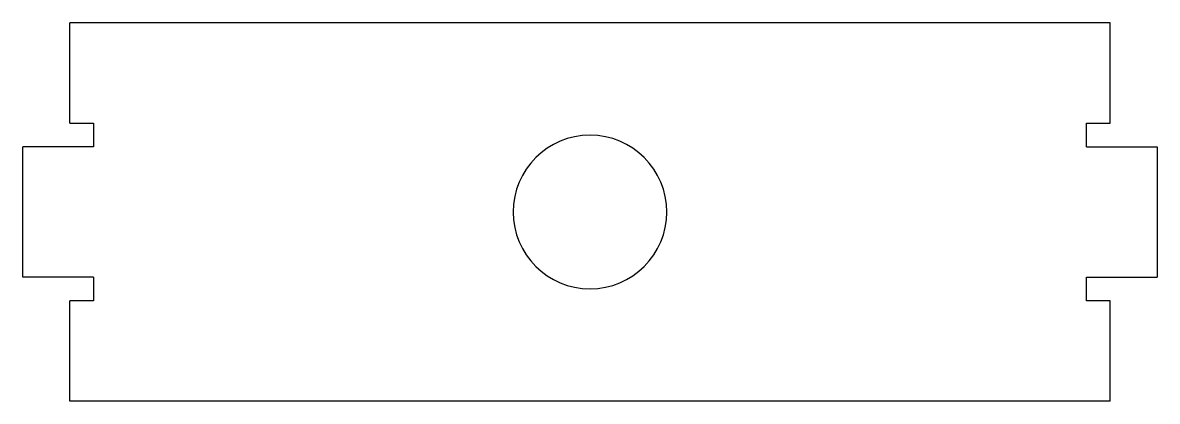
# Model space of a CAD drawing. Header units: inches. Extents: x 0 to 6, y 0 to 2.
import ezdxf

# ---------------------------------------------------------------- set-up
doc = ezdxf.new("R2010")
doc.units = ezdxf.units.IN
doc.header["$MEASUREMENT"] = 0
doc.layers.add('CUT', color=7, linetype='Continuous')

msp = doc.modelspace()

# ---------------------------------------------------------------- linework, layer by layer
at = {"layer": 'CUT'}
for p, q in [((0.25, 1.4688), (0.25, 2)), ((5.75, 2), (0.25, 2)), ((5.75, 1.4688), (5.75, 2)), ((0.25, 1.4688), (0.375, 1.4688)), ((0.375, 1.4688), (0.375, 1.3438)), ((5.625, 1.3438), (5.625, 1.4688)), ((5.625, 1.4688), (5.75, 1.4688)), ((0, 0.6563), (0, 1.3438)), ((0.375, 1.3438), (0, 1.3438)), ((5.625, 1.3438), (6, 1.3438)), ((6, 1.3438), (6, 0.6563)), ((0.375, 0.6563), (0, 0.6563)), ((0.375, 0.6563), (0.375, 0.5313)), ((5.625, 0.5313), (5.625, 0.6563)), ((5.625, 0.6563), (6, 0.6563)), ((0.375, 0.5313), (0.25, 0.5313)), ((0.25, 0), (0.25, 0.5313)), ((5.75, 0.5313), (5.625, 0.5313)), ((5.75, 0), (5.75, 0.5313)), ((5.75, 0), (0.25, 0))]:
    msp.add_line(p, q, dxfattribs=at)
for start, end in [(90, 270), (270, 450)]:
    msp.add_arc((3, 1), 0.4062, start, end, dxfattribs=at)

doc.saveas('drawing.dxf')
